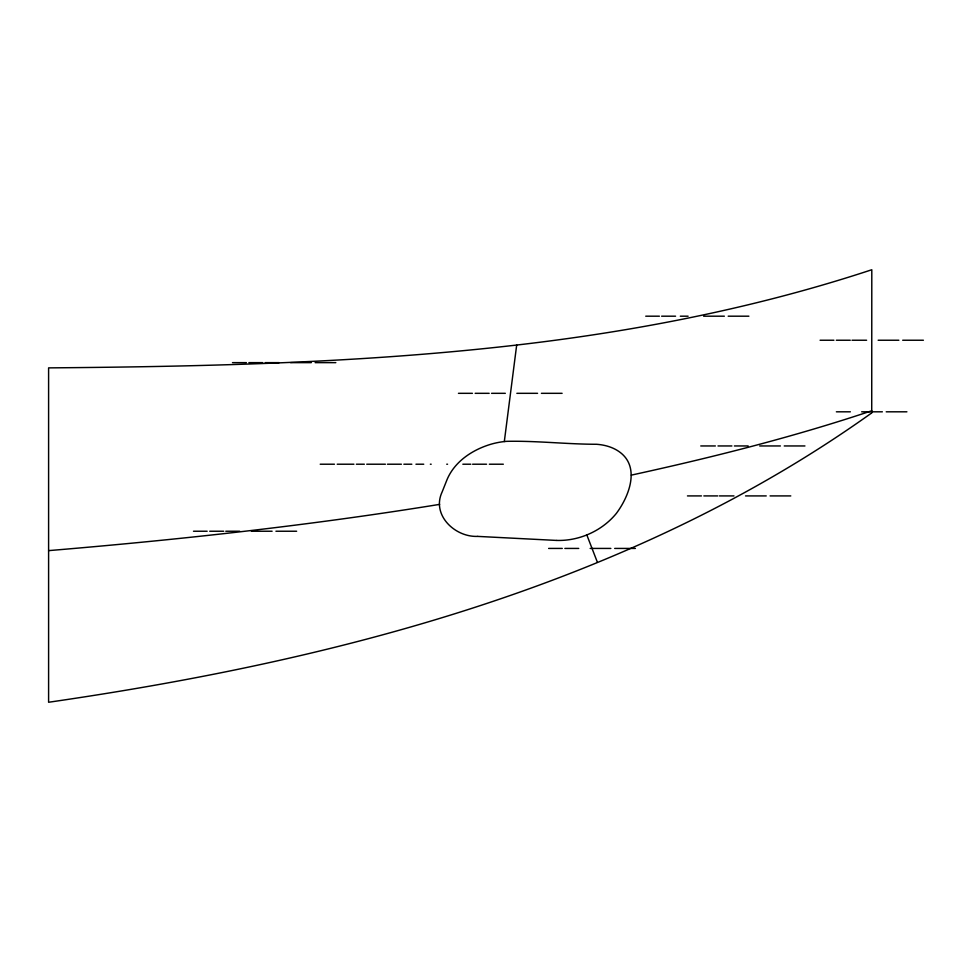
<?xml version="1.0" encoding="UTF-8"?>
<svg xmlns="http://www.w3.org/2000/svg" width="972" height="972" viewBox="0 0 972 972"><rect width="100%" height="100%" fill="white"/><g stroke="black" fill="none" stroke-linecap="round" stroke-linejoin="round"><path stroke-width="1.46" d="M477.653 536.386C455.042 537.382 431.252 515.002 442.139 491.941L447.096 479.5C454.811 461.214 472.987 449.428 491.492 444.07C496.449 442.673 501.552 441.738 506.691 441.337C536.666 440.693 566.652 444.24 596.638 444.277C605.143 444.909 613.782 447.375 620.573 452.721C640.281 468.2 628.653 497.008 616.321 513.447C602.057 530.919 579.3 541.052 556.81 540.432M631.314 475.126C712.245 457.448 793.067 437.108 871.799 410.755M504.322 441.555L516.679 345.048C361.353 363.006 204.825 366.578 48.6 367.878L48.6 702.258C337.029 660.45 631.338 584.549 871.519 413.064M871.726 412.918L871.799 269.742C756.69 307.711 637.158 331.088 516.885 345.024M439.648 504.371C310.032 525.415 179.419 539.679 48.6 550.626M645.736 316.192L659.393 316.192M661.628 316.192L675.564 316.192M680.327 316.192L688.103 316.192M703.643 316.192L724.347 316.192M728.186 316.192L748.89 316.192M820.089 340.236L833.903 340.236M836.345 340.236L850.281 340.236M852.007 340.236L866.599 340.236M878.153 340.236L898.857 340.236M902.696 340.236L923.4 340.236M232.502 362.641L246.378 362.641M248.893 362.641L262.647 362.641M265.247 362.641L279.146 362.641M290.579 362.641L311.283 362.641M315.122 362.641L335.826 362.641M458.456 393.32L472.404 393.32M475.174 393.32L489.159 393.32M491.565 393.32L505.319 393.32M516.861 393.32L537.565 393.32M541.404 393.32L562.108 393.32M836.37 411.812L850.354 411.812M861.666 411.812L882.369 411.812M886.209 411.812L906.912 411.812M700.763 445.954L715.356 445.954M718.004 445.954L731.88 445.954M734.395 445.954L748.148 445.954M759.691 445.954L780.394 445.954M784.234 445.954L804.938 445.954M320.213 464.215L334.441 464.215M337.211 464.215L353.917 464.215M356.384 464.215L364.342 464.215M366.736 464.215L385.386 464.215M387.439 464.215L401.375 464.215M403.866 464.215L411.824 464.215M415.955 464.215L423.731 464.215M430.353 464.215L431.179 464.215M446.743 464.215L447.557 464.215M462.842 464.215L470.8 464.215M472.623 464.215L486.559 464.215M489.341 464.215L503.326 464.215M687.459 495.914L701.444 495.914M703.85 495.914L717.725 495.914M719.389 495.914L733.982 495.914M745.536 495.914L766.24 495.914M770.079 495.914L790.783 495.914M193.489 531.234L207.145 531.234M209.709 531.234L223.694 531.234M225.771 531.234L239.707 531.234M251.396 531.234L272.099 531.234M275.939 531.234L296.642 531.234M548.633 548.427L562.29 548.427M564.854 548.427L578.729 548.427M590.15 548.427L610.853 548.427M614.693 548.427L635.396 548.427M556.677 540.432L477.787 536.398M586.809 534.904L597.27 561.95"/></g></svg>
